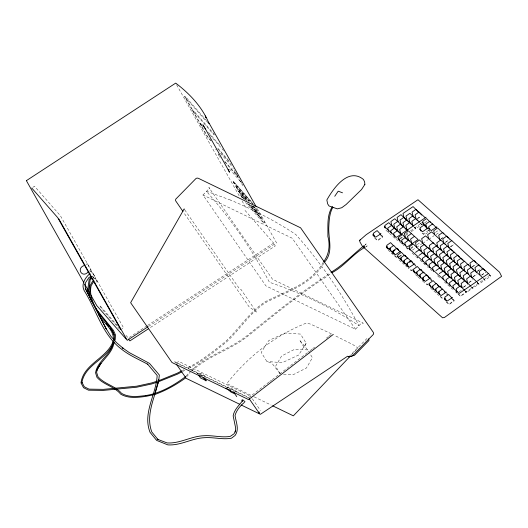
<?xml version="1.0" encoding="UTF-8"?>
<svg xmlns="http://www.w3.org/2000/svg" width="528" height="528" viewBox="0 0 528 528"><rect width="100%" height="100%" fill="white"/><g stroke="black" fill="none" stroke-linecap="round" stroke-linejoin="round"><path stroke-width="0.4" stroke-dasharray="2.64 1.98" d="M216.196 149.681L216.242 150.011L216.361 149.655M279.86 373.395L271.768 363.04L266.878 361.528L261.241 352.387L268.759 340.567L285.034 332.983L300.531 334.085L306.167 343.213L304.247 347.602L299.548 339.979L307.652 349.925L309.639 353.166M218.361 154.321L218.526 153.985L218.328 154.499L219.08 155.872M197.531 373.633L197.868 373.019L197.116 373.507M306.167 343.213L298.643 355.04L282.368 362.624L266.878 361.528M323.327 262.112C310.992 284.057 285.773 291.139 264.898 301.91C249.15 312.259 239.158 328.693 225.628 341.471C213.312 351.285 200.897 361.31 186.681 368.273M323.869 263.142C311.381 284.863 286.288 291.958 265.452 302.696C249.784 313.038 239.864 329.479 226.321 342.164C214.111 351.866 201.828 361.825 187.783 368.775M365.178 245.018L366.155 243.903L364.901 244.946M186.179 375.995L190.324 371.323M186.602 376.801L190.212 372.722M351.285 355.093L358.083 347.965L352.539 344.421L334.303 335.28M202.97 194.977L209.095 188.714L209.306 187.981L209.405 188.324L208.883 187.493L272.527 279.259L363.271 323.202L361.594 322.984L355.463 329.241L265.901 285.872L202.97 194.977L292.255 238.247L355.463 329.241M199.657 374.194L200.64 373.19L203.26 374.464L205.887 377.289M226.987 387.928L228.017 386.885L235.072 390.304L236.438 392.271M348.856 356.816L367.587 337.847M190.839 370.742C207.266 355.153 229.957 349.265 247.54 335.273C273.161 314.741 298.465 293.799 326.053 275.88L330.614 272.606M191.875 371.039C208.184 355.747 230.604 349.939 247.962 336.079C273.511 315.612 298.723 294.723 326.238 276.857L330.851 273.544M269.016 382.087L248.8 397.564L174.616 361.64L175.54 362.974M269.669 381.592L271.623 380.094M272.276 379.592L309.448 351.14M310.094 350.645L312.055 349.147M312.708 348.645L314.662 347.147M326.396 338.164L328.357 336.666M329.01 336.164L332.27 333.67M93.647 279.081L94.981 278.131L96.182 279.332L97.205 281.233L95.872 282.183M381.025 234.947L382.391 236.801L377.599 240.227L375.54 238.379M417.43 218.566L421.318 215.787M417.536 218.651L421.423 215.873M399.861 238.504L402.514 236.603M405.841 234.227L409.827 231.376M410.494 230.901L421.126 223.291M405.676 235.396L408.916 233.079M411.233 231.766L415.767 228.518L414.117 226.756M420.644 223.351L421.747 224.525L415.912 228.697L414.157 227.119M424.004 223.397L422.063 224.783L420.314 223.225M424.657 222.935L427.891 220.618M428.65 230.274L423.661 233.845L422.11 232.459M410.652 248.087L414.005 245.692M399.095 256.535L402.092 254.397M399.254 256.925L402.547 254.575M410.744 248.787L414.388 246.187M417.179 244.576L420.209 242.411M435.527 232.366L438.563 230.201M412.348 250.153L414.935 248.305M416.638 247.48L421.826 243.778M422.803 243.428L427.99 239.725M428.802 239.402L433.983 235.699M436.115 234.577L440.002 231.799M440.933 238.887L444.173 236.57M441.151 239.072L442.444 238.148M445.665 242.068L449.552 239.296M445.21 242.702L449.75 239.461M412.487 269.452L411.292 270.31L408.718 268.006M412.586 269.887L411.266 270.831L408.428 268.303M450.028 247.012L453.922 244.233M450.899 246.734L454.139 244.418M428.353 283.622L427.152 284.473L425.093 282.632M428.426 284.038L427.112 284.981L424.274 282.447M472.131 266.739L476.665 263.505M472.382 266.957L476.269 264.178M477.167 271.24L481.708 268M477.385 271.425L479.978 269.577M472.916 276.725L476.81 273.946M473.161 276.929L477.048 274.151M468.811 282.44L472.705 279.662M469.069 282.658L472.963 279.886M463.379 287.14L467.273 284.368M463.571 287.305L467.458 284.526M481.49 275.101L486.024 271.861M481.681 275.266L485.569 272.488M459.109 291.918L462.997 289.146M452.522 298.789L453.889 300.65L449.097 304.069L446.523 301.765M489.898 275.088L460.621 295.964L457.565 293.238M465.287 290.994L466.389 292.175L460.555 296.34L457.393 293.509M471.517 286.922L472.619 288.097L466.785 292.268L465.095 290.75M477.114 282.269L478.771 284.038L472.936 288.202L471.788 287.179M489.146 274.355L490.796 276.124L484.961 280.289L483.034 278.461M89.734 271.96L90.842 271.168L92.149 272.402L94.611 276.005L93.199 277.015M400.27 238.874L402.864 237.026M252.892 205.748L255.552 208.784L256.687 207.999M248.556 204.171L260.792 218.123L261.928 217.338L251.295 205.214M251.229 205.537L258.146 213.424L259.281 212.639L253.968 206.58M245.56 202.561L263.637 223.172L264.752 222.407L248.926 204.125M32.861 187.328L34.518 186.245L60.463 215.82L123.578 327.842L121.915 328.924M85.925 264.541L87.245 263.683L87.721 264.224M89.674 270.884L90.988 270.026L87.245 263.683M237.897 176.207L237.587 176.411L232.828 167.977M146.916 325.882L128.317 338.032L125.618 334.95M147.609 325.433L273.662 243.091L275.266 245.929L149.899 327.829M148.592 326.383L276.527 242.814L256.865 207.92M365.838 246.741L367.198 245.896L365.911 246.418M242.233 198.007L241.032 195.881L241.481 195.637L245.203 199.881M246.979 200.686L237.937 190.384L235.805 186.602L236.207 186.391L249.183 201.122M244.299 199.32L240.577 195.07L238.392 191.202L238.795 190.991L247.045 200.363M182.358 370.531L183.803 369.778M182.695 371.428L184.873 370.293M249.163 201.505L235.33 185.731L233.105 181.784L233.515 181.579L252.437 203.148M176.517 363L178.629 361.357L250.523 396.172L251.876 398.125M307.652 349.925L294.881 349.206L281.602 355.978L275.59 366.26L280.368 374.042M283.556 374.22L293.132 374.755L306.412 367.99L312.424 357.707L310.035 353.813M97.205 281.233L94.981 278.131M331.386 333.821L310.781 324.199L306.563 323.011C275.161 335.287 247.474 357.093 226.809 383.605L253.427 396.502M254.166 396.858L271.174 405.095M175.692 362.597L248.642 397.927M200.647 375.217L202.765 376.24M199.168 374.695L201.135 375.646M394.271 236.722L397.267 239.395M406.316 247.447L408.058 249.005M416.632 256.681L417.853 257.776M423.964 263.228L425.185 264.323M455.737 291.601L456.958 292.69M374.728 238.207L377.566 240.742L382.833 236.973L381.348 234.333M388.205 250.239L389.902 251.757M391.321 253.024L394.159 255.559M394.442 255.809L397.274 258.344M399.076 259.948L401.914 262.475M402.191 262.733L405.029 265.261M405.313 265.518L407.015 267.036M415.49 274.606L417.754 276.626M418.037 276.883L420.308 278.909M422.294 280.678L423.991 282.196M430.769 288.248L433.6 290.776M433.884 291.027L436.715 293.561M436.999 293.812L439.837 296.34M440.114 296.597L442.952 299.125M446.233 302.056L449.071 304.59L454.337 300.821L453.229 298.841M489.08 274.586L490.796 276.124M428.861 230.307L429.983 231.317M428.003 229.634L429.686 231.139L424.228 235.039L421.423 232.525M419.991 222.955L421.747 224.525M477.048 282.5L478.771 284.038M477.2 282.632L478.982 284.222L484.816 280.058L483.16 278.289M414.011 226.948L415.767 228.518M471.491 287.093L472.619 288.097M465.34 291.232L466.389 292.175M399.881 242.002L402.131 244.015M403.003 244.787L404.125 245.791M406.118 247.573L407.801 249.077M437.567 275.801L440.2 278.164M444.352 281.86L446.985 284.222M447.744 284.889L450.377 287.252M451.136 287.918L452.72 289.337M455.585 291.892L457.162 293.311M416.678 257.149L417.734 258.093M420.07 260.179L422.182 262.066M423.463 263.208L426.624 266.039M427.383 266.713L428.439 267.656M430.254 269.273L431.831 270.686M412.229 253.183L415.892 256.456M385.961 230.241L397.676 240.722M430.399 279.668L431.429 280.592M446.239 293.812L447.784 295.192M451.321 298.346L453.889 300.65M379.817 234.498L382.391 236.801M440.418 296.314L442.992 298.617M391.611 252.734L393.155 254.113M394.726 255.512L397.3 257.816M94.611 276.005L90.842 271.168M206.521 120.674L185.453 96.65L184.906 97.007L206.514 121.645M214.54 134.548L192.911 109.883L192.364 110.246L214.064 134.983M201.986 124.964L200.369 123.123L199.822 123.479L202.805 126.878M208.454 132.343L220.354 145.906M209.768 134.825L223.588 150.579M211.418 140.93L207.616 136.594L184.807 96.122L184.45 96.353L207.26 136.825L211.444 141.596M217.754 148.157L229.733 161.819M218.269 149.378L231.488 164.459M220.427 153.278L231.554 165.957M224.809 161.377L238.049 176.477M224.822 161.957L237.739 176.682L242.642 185.387L242.953 185.189L240.689 181.17M229.515 169.033L241.039 182.173M233.515 181.579L253.183 204.013M233.105 181.784L252.8 204.237M235.805 186.602L248.569 201.161M252.826 206.012L256.021 209.656L258.146 213.424M238.392 191.202L246.906 200.911M250.628 205.154L258.614 214.256L260.792 218.123M241.032 195.881L244.226 199.525M247.414 203.161L261.248 218.935L263.637 223.172M245.012 210.421L273.662 243.091M117.506 325.703L99.667 305.362L101.27 308.207L119.651 329.162M430.577 279.193L431.488 280.434M414.718 265.03L415.628 266.27M184.78 209.906L239.672 289.054L241.006 289.476L256.476 312.081L249.084 306.821L183.407 212.117M252.325 398.772L260.436 410.467M219.443 156.42L220.169 157.522M215.681 149.246L215.919 149.655M446.734 292.723L448.226 295.357M430.894 278.573L432.379 281.213M415.048 264.422L416.539 267.062M235.917 172.696L237.105 174.801M254.443 206.818L255.552 208.784M176.629 84.823L240.042 197.366M242.062 200.95L246.101 208.118M230.558 389.202L230.69 389.552M388.516 231.277L388.892 232.855M230.492 200.059L206.224 191.129C230.927 218.783 252.014 249.553 269.432 282.269C300.927 292.974 331.247 307.243 358.994 325.644C341.576 292.921 320.483 262.159 295.779 234.498C275.24 220.836 253.209 209.623 230.492 200.059M94.189 278.54L91.964 275.431L94.189 278.54"/><path stroke-width="0.79" d="M114.47 340.949C115.837 329.512 104.452 322.186 99.165 313.487C93.733 305.283 88.968 295.898 91.1 285.787L93.35 282.077M113.454 339.55C113.777 329.208 103.297 322.733 98.591 314.582M90.816 278.091L89.212 279.239L87.45 291.872L87.813 293.35M259.017 411.913L259.34 413.345L249.104 398.594M157.443 385.024L158.809 379.665L159.357 375.032L149.477 363.376L129.353 352.645L122.569 347.899L123.143 348.308L116.569 342.672L110.761 336.118L106.009 328.436M114.055 342.461C112.365 353.912 101.231 360.182 96.829 370.267L100.98 363.231L97.429 368.788L96.591 372.299L97.937 376.649C104.425 384.193 115.137 385.73 121.605 393.38C129.103 397.742 137.993 396.554 146.197 395.472L145.748 395.551C160.446 393.235 173.983 385.308 185.665 376.576M154.889 393.235L158.809 379.665C155.371 396.832 145.193 414.348 151.8 431.977L158.156 439.745M113.414 341.029C112.418 354.149 97.475 360.274 95.561 372.781L96.974 377.362C103.528 384.813 114.358 386.397 120.734 394.192C128.377 398.66 137.458 397.505 145.834 396.396L153.173 394.838M113.414 340.619C107.481 358.413 83.483 363.515 80.995 382.919L83.549 387.71L88.519 390.185L103.191 390.416L136.587 387.235L151.622 383.975L156.763 382.318M113.447 342.877C107.164 359.456 84.678 364.399 81.833 382.906L81.919 382.285L84.322 386.793L89.047 389.136L103.402 389.36L136.726 386.186L151.562 382.965L159.542 380.398L177.316 373.164L181.639 370.907M114.523 340.804L115.236 339.425L115.434 334.838L113.388 330.304L95.918 308.722M332.409 206.58C326.608 215.332 328.139 226.453 327.875 236.412C330.238 244.952 329.188 254.305 323.77 261.499M324.76 261.901C333.841 251.506 327.914 238.207 328.838 226.175C329.142 219.767 329.67 212.593 332.884 207.273M364.201 246.127L364.624 246.939M334.739 196.271L338.204 191.176L342.507 192.806M242.537 400.719C239.019 405.504 234.181 409.702 233.158 415.846L235.673 428.116L235.217 432.049L235.528 430.848L234.102 433.752L230.241 436.385C221.437 437.87 212.692 435.105 203.834 435.745C191.103 436.174 180.041 443.738 167.105 442.933L157.087 439.124M185.566 377.969C176.207 384.721 165.68 390.694 154.697 394.508M350.15 356.281L293.357 415.84L272.653 405.814M242.378 399.676L241.745 400.297L242.55 401.28M89.998 273.537C85.14 277.649 80.87 284.302 84.216 290.657C96.499 310.055 102.34 334.937 121.552 349.186C129.492 355.588 138.983 359.443 147.827 364.346M359.634 240.418L366.168 234.709L417.978 199.729L499.521 272.164L501.6 276.342L444.444 317.5L442.556 317.79L362.307 246.127L359.878 241.817L359.634 240.418L360.426 239.732M364.274 245.467C353.107 254.219 343.622 264.878 331.267 272.144M333.307 334.396L248.569 399.59L172.003 362.512L130.634 302.716L184.173 208.883L184.312 209.227M91.304 278.896L90.182 279.734L88.559 291.601L89.793 296.611M244.438 402.376C240.28 405.768 236.537 410.21 235.026 415.45C235.937 422.057 239.567 429.35 235.099 435.448L231.429 438.227C222.499 439.824 213.602 437.052 204.607 437.686C191.882 438.187 180.814 445.711 167.871 444.886L156.618 440.392L150.044 432.326C142.408 412.955 156.202 394.687 157.166 375.487L147.464 363.977M332.171 272.6C344.718 266.02 352.836 253.895 365.158 247.163M408.25 230.762L404.336 233.561L405.709 238.227M411.371 233.548L407.458 236.346L408.599 240.233M414.487 236.333L410.573 239.131L411.946 243.797M415.543 252.404L419.47 249.599L425.119 255.222M418.935 255.433L422.862 252.628L427.964 257.664M435.904 270.587L440.002 267.821L445.48 273.405M439.296 273.616L443.395 270.851L448.873 276.434M460.185 285.958L456.258 288.763L457.017 291.925M436.828 226.842L431.27 230.644L428.168 227.878L422.499 231.779L419.397 229.013M426.089 217.219L396.436 237.389L384.457 226.697L385.176 227.964M488.882 273.293L459.188 293.429L408.481 248.14M380.978 233.673L375.652 237.211L372.814 234.683L373.58 236.089M390.456 248.358L389.129 249.242L386.291 246.715L387.057 248.12M394.911 250.259L392.245 252.028L389.407 249.5M400.693 251.275L395.366 254.813L392.528 252.285L393.294 253.691M401.326 258.067L400 258.951L397.162 256.417M404.448 260.852L403.115 261.736L400.283 259.202M407.563 263.637L406.237 264.521L403.399 261.987L404.164 263.399M409.563 262.31L411.563 260.984L412.672 262.957M414.678 263.769L409.352 267.307L406.52 264.772L407.286 266.185M417.173 272.217L415.846 273.101L413.008 270.567L413.774 271.979M420.295 275.002L418.961 275.887L416.13 273.352M423.41 277.787L422.077 278.672L419.245 276.137M430.525 277.913L425.198 281.45L422.36 278.923L423.126 280.335M433.019 286.361L431.686 287.245L428.855 284.717M436.135 289.146L434.801 290.03L431.97 287.503M439.25 291.931L437.923 292.816L435.085 290.288M446.365 292.063L441.038 295.601L438.207 293.066M452.483 297.521L447.157 301.059L444.325 298.531L445.084 299.944M26.4 180.642L175.692 83.114C189.077 93.258 201.214 105.897 208.105 121.387L256.06 206.494M84.612 265.399C75.735 267.788 82.183 279.015 88.354 271.748M147.906 326.832L127.235 340.336L58.813 218.909M148.52 328.726L129.921 340.877L128.297 339.029M93.859 280.625L92.426 281.53L90.07 285.602L89.588 295.871L91.463 300.993M206.468 380.16L205.854 380.523L200.521 377.936L198.383 374.86M181.969 371.811L177.613 374.081L158.228 381.85M91.007 276.415L88.981 277.438L85.543 282.652L84.949 284.968L85.668 289.311L106.286 328.984L85.384 288.394M241.124 404.963L260.41 414.308L347.609 356.215L348.856 356.816L354.46 355.298L368.709 340.771L369.092 340.006L368.339 338.93M348.856 356.816L351.483 356.413L352.988 355.311L373.27 334.481L373.652 333.584L373.316 332.383L300.61 227.819L198.409 178.319L197.083 178.055L196.053 178.451L175.699 199.195L175.573 200.68L182.939 211.444M229.409 390.911L228.895 390.489M234.59 393.716L230.855 392.02L229.436 390.344M226.479 388.45L225.977 388.278L230.069 390.251M243.078 400.019L245.005 401.775M239.639 404.243L186.226 378.378L176.471 364.313M421.971 222.341L425.073 225.106L426.169 227.06M408.771 231.244L418.07 239.547L407.207 246.985L397.914 238.682L398.627 239.956M435.699 264.502L437.283 265.914M459.98 286.183L461.03 287.126M460.357 285.998L464.732 290.407M459.136 285.014L456.793 282.929L452.866 285.734L453.625 288.895M435.389 263.809L433.046 261.716L429.119 264.528L429.871 267.689M488.591 273.761L483.173 268.64L479.246 271.445L480.005 274.606M484.922 270.679L478.876 264.799L474.949 267.604L475.708 270.772M480.605 266.825L473.873 260.33L469.946 263.142L470.897 267.095M475.563 262.324L451.744 240.57L447.817 243.375L448.767 247.335M451.81 240.821L446.708 236.069L442.781 238.88L443.725 242.834M448.45 238.115L442.642 232.445L438.715 235.25L439.666 239.204M443.817 233.878L437.613 227.951L433.686 230.756L434.438 233.917M482.605 277.695L474.652 270.303L470.725 273.108L471.669 277.061M476.355 272.303L471.253 267.267L467.326 270.072L468.27 274.032M425.139 217.668L419.034 212.025L415.107 214.837L415.866 217.998M472.963 269.273L467.861 264.238L463.934 267.043L464.693 270.211M421.417 214.738L415.998 209.319L412.071 212.124L413.021 216.084M468.461 265.069L464.468 261.208L460.541 264.013L461.485 267.967M417.945 211.431L413.074 206.6L403.003 213.431L403.946 217.384M464.521 261.446L461.076 258.179L457.149 260.984L458.093 264.937M462.779 260.185L457.684 255.149L453.757 257.954L454.7 261.908M459.386 257.156L454.285 252.12L450.358 254.925L451.308 258.878M454.337 252.358L450.892 249.084L446.965 251.896L447.916 255.849M452.602 251.097L447.5 246.055L443.573 248.866L444.517 252.82M449.209 248.068L444.107 243.025L440.18 245.83L441.124 249.79M445.262 244.444L440.715 239.996L436.788 242.801L437.732 246.754M440.768 240.24L431.587 231.851L427.66 234.656L428.611 238.61M476.56 281.681L470.567 276.032L466.64 278.843L467.775 283.589M472.25 278.018L467.148 272.983L463.221 275.788L464.165 279.741M419.542 222.169L415.78 218.519L411.853 221.331L412.797 225.284M467.201 273.22L463.756 269.953L459.829 272.758L460.772 276.712M417.707 220.73L412.843 215.899L408.916 218.711L409.867 222.664M464.911 271.372L460.363 266.924L456.436 269.729L457.38 273.682M414.229 217.523L409.913 213.279L405.986 216.091L406.93 220.044M462.073 268.93L456.971 263.894L453.044 266.699L454.179 271.445M458.126 265.313L453.578 260.865L449.651 263.67L450.595 267.623M455.281 262.871L450.186 257.836L446.259 260.641L447.203 264.594M451.341 259.255L446.787 254.8L442.86 257.611L443.995 262.357M448.496 256.813L443.395 251.77L439.468 254.582L440.418 258.535M443.447 252.014L440.002 248.741L436.075 251.552L437.019 255.506M441.712 250.747L436.61 245.711L432.683 248.516L433.627 252.47M438.313 247.718L433.217 242.682L429.29 245.487L430.234 249.44M433.805 243.5L425.594 235.877L421.667 238.682L422.803 243.428M470.963 286.334L465.069 280.678L461.135 283.483L462.086 287.437M467.366 283.312L461.716 277.688L457.789 280.493L458.924 285.239M413.563 226.162L409.801 222.512L405.874 225.324L407.009 230.069M463.973 280.282L458.324 274.652L454.397 277.464L455.532 282.209M411.18 224.136L406.87 219.892L402.943 222.704L403.887 226.657M460.033 276.665L454.931 271.623L451.004 274.435L451.948 278.388M408.797 222.103L403.933 217.279L400.006 220.084L401.141 224.829M455.532 272.455L451.539 268.594L447.612 271.405L448.747 276.151M405.867 219.483L401.003 214.658L397.076 217.463L398.02 221.417M453.796 271.194L448.147 265.564L444.22 268.376L445.163 272.329M450.404 268.165L444.754 262.535L440.821 265.346L441.962 270.092M446.457 264.548L441.355 259.505L437.428 262.317L438.379 266.27M443.619 262.106L437.963 256.476L434.036 259.281L435.171 264.026M438.016 256.714L434.57 253.447L430.643 256.252L431.779 260.997M436.828 256.04L431.178 250.417L427.251 253.222L428.195 257.176M432.333 251.836L427.786 247.381L423.859 250.193L424.994 254.938M428.941 248.8L424.387 244.352L420.46 247.163L421.595 251.909M426.703 247.005L419.43 239.93L415.503 242.735L416.638 247.48M407.359 230.261L403.597 226.611L399.67 229.416L400.613 233.369M459.056 285.523L453.4 279.899L449.473 282.704L450.232 285.866M403.874 227.053L400.66 223.991L396.733 226.796L397.683 230.756M404.976 228.228L406.078 229.409M455.11 281.906L450.008 276.87L446.081 279.675L446.84 282.836M403.148 226.789L397.729 221.371L393.802 224.182L394.937 228.928M451.163 278.289L446.615 273.841L442.688 276.646L443.447 279.807M398.006 221.813L394.799 218.75L390.872 221.562L391.816 225.515M441.54 269.788L436.438 264.746L432.511 267.557L433.455 271.511M435.303 264.317L429.653 258.687L425.726 261.499L426.479 264.66M430.808 260.106L426.254 255.658L422.327 258.463L423.086 261.631M420.684 251.071L413.193 243.989L409.266 246.8L410.025 249.962M400.033 233.343L394.621 227.924L390.694 230.729L391.261 233.105M397.102 230.723L391.684 225.304L387.757 228.116L388.516 231.277M394.165 228.103L388.753 222.684L384.826 225.496L385.394 227.865M401.306 234.201L397.551 230.545L393.624 233.35L394.383 236.511M207.603 121.909L209.22 123.75M31.753 188.054L57.691 217.628L120.813 329.65M126.106 339.055L96.809 305.646L90.697 294.802M436.491 227.799L432.597 223.905L428.683 226.71L429.37 229.04M432.854 224.413L429.719 221.338L425.806 224.136L426.947 228.023M430.492 222.44L426.598 218.552L422.684 221.351L423.601 224.459M427.621 228.736L423.964 225.06L420.05 227.858L420.961 230.974M412.315 243.784L408.659 240.108L404.745 242.906L405.662 246.015M409.2 240.999L405.544 237.323L401.63 240.121L402.772 244.009M407.636 240.016L402.422 234.538L398.508 237.336L399.656 241.223M106.247 323.321L108.874 326.377M110.2 328.099L112.418 330.97L114.325 335.141M452.067 298.175L448.609 294.446L444.715 297.231L446.226 301.013M445.962 292.717L442.504 288.994L438.61 291.779L439.817 294.802M442.391 289.318L439.388 286.216L435.494 288.994L436.702 292.017M439.732 287.153L436.273 283.43L432.379 286.209L433.587 289.238M436.154 283.754L433.151 280.645L429.264 283.43L430.769 287.212M430.122 278.579L426.664 274.85L422.776 277.636L423.977 280.658M426.551 275.174L423.548 272.072L419.654 274.85L420.862 277.873M423.892 273.009L420.433 269.287L416.539 272.065L417.747 275.095M420.776 270.23L417.318 266.501L413.424 269.287L414.929 273.068M414.262 264.416L410.804 260.687L406.91 263.472L408.415 267.247M410.692 261.01L407.682 257.902L403.795 260.687L404.996 263.71M407.57 258.225L404.567 255.123L400.679 257.902L401.881 260.924M404.91 256.06L401.452 252.338L397.558 255.116L398.765 258.146M400.27 251.922L396.812 248.193L392.924 250.978L394.126 254.001M397.155 249.137L393.697 245.414L389.803 248.193L391.01 251.216M393.584 245.731L390.575 242.629L386.687 245.408L388.192 249.19M380.569 234.326L377.111 230.597L373.217 233.383L374.722 237.164M233.475 391.901L236.755 396.627M203.689 377.573L206.006 380.912M203.617 377.626L205.22 379.949M204.937 128.159L202.831 124.832L205.392 129.05M90.229 277.517L90.981 278.758M444.365 291.258L445.104 292.578M440.128 286.493L440.873 287.813M437.382 284.368L438.128 285.688M427.779 275.788L428.894 277.768M421.172 269.564L421.912 270.884M405.326 255.413L406.065 256.733M397.571 248.49L398.686 250.47M205.359 128.825L229.522 172.201L228.195 169.528M26.525 180.913L83.886 282.704M84.632 284.031L89.945 293.456M85.232 288.215L85.668 289.311M364.874 184.417L361.535 189.545L346.111 204.501L341.722 207.735L337.333 208.87L329.036 205.986L327.657 203.881L326.852 199.987C333.465 188.206 348.355 167.099 363.462 179.474L364.604 181.837L364.874 184.417M205.795 117.209L205.24 115.988L205.966 117.632L205.795 117.209"/></g></svg>
